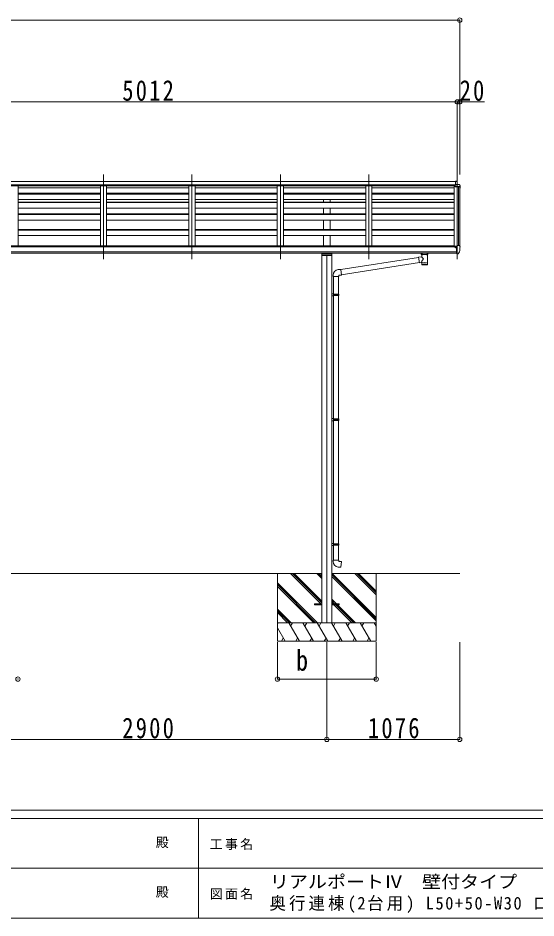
# Model space of a CAD drawing. Units: millimetres at full size. Extents: x -9783 to 9892, y -6828 to 6752.
# Drawn here: x -1929 to 2263, y -6828 to 464 of the extents above; entities that cross this region are included whole.
import ezdxf
from ezdxf.enums import TextEntityAlignment as Align

# ---------------------------------------------------------------- set-up
doc = ezdxf.new("R2010")
doc.units = ezdxf.units.MM
doc.header["$LTSCALE"] = 35
doc.header["$PDMODE"] = 32
doc.header["$PDSIZE"] = 35
for name, color, linetype, lineweight in [('0-0_0', 7, 'Continuous', 9), ('0-1_本体', 4, 'Continuous', 9), ('0-2_部品', 7, 'Continuous', 9), ('0-8_PARTS2', 2, 'Continuous', 9), ('0-A_寸法', 6, 'Continuous', 9), ('F-0_240', 7, 'Continuous', 9)]:
    doc.layers.add(name, color=color, linetype=linetype, lineweight=lineweight)
doc.styles.add('ＭＳ ゴシック', font='')
doc.styles.get('ＭＳ ゴシック').set_extended_font_data('MS Gothic')

msp = doc.modelspace()

# ---------------------------------------------------------------- linework, layer by layer
at = {"layer": '0-0_0'}
for p, q in [((-2290.17, -4036.17), (530.83, -4036.17)), ((170.33, -4036.17), (170.33, -4586.17)), ((522.87, -4281.67), (277.37, -4036.17)), ((530.83, -4275.49), (291.51, -4036.17)), ((530.83, -4261.35), (305.65, -4036.17)), ((530.83, -4077.5), (489.5, -4036.17)), ((530.83, -4063.36), (503.64, -4036.17)), ((530.83, -4049.22), (517.78, -4036.17)), ((609.83, -4036.17), (1646.33, -4036.17)), ((970.33, -4406.62), (609.83, -4046.12)), ((970.33, -4420.76), (609.83, -4060.27)), ((970.33, -4392.48), (614.02, -4036.17)), ((970.33, -4208.63), (797.87, -4036.17)), ((970.33, -4194.49), (812.01, -4036.17)), ((970.33, -4180.35), (826.15, -4036.17)), ((970.33, -4036.17), (970.33, -4586.17)), ((493.52, -4436.17), (170.33, -4112.98)), ((479.38, -4436.17), (170.33, -4127.12)), ((465.24, -4436.17), (170.33, -4141.27)), ((647.39, -4281.67), (609.83, -4244.11)), ((633.25, -4281.67), (609.83, -4258.26)), ((619.1, -4281.67), (609.83, -4272.4)), ((773.6, -4436.17), (628.1, -4290.67)), ((787.75, -4436.17), (642.25, -4290.67)), ((801.89, -4436.17), (656.39, -4290.67)), ((281.39, -4436.17), (170.33, -4325.11)), ((267.25, -4436.17), (170.33, -4339.25)), ((253.1, -4436.17), (170.33, -4353.4)), ((170.33, -4436.17), (970.33, -4436.17)), ((176.16, -4436.17), (170.33, -4446.27)), ((348.23, -4586.17), (261.63, -4436.17)), ((291.63, -4436.17), (276.63, -4462.15)), ((463.7, -4586.17), (377.1, -4436.17)), ((392.1, -4462.15), (407.1, -4436.17)), ((579.17, -4586.17), (492.57, -4436.17)), ((507.57, -4462.15), (522.57, -4436.17)), ((694.64, -4586.17), (608.04, -4436.17)), ((623.04, -4462.15), (638.04, -4436.17)), ((810.11, -4586.17), (723.51, -4436.17)), ((738.51, -4462.15), (753.51, -4436.17)), ((925.58, -4586.17), (838.98, -4436.17)), ((853.98, -4462.15), (868.98, -4436.17)), ((970.33, -4463.67), (954.45, -4436.17)), ((232.76, -4586.17), (170.33, -4478.03)), ((970.33, -4586.17), (170.33, -4586.17)), ((217.76, -4560.19), (202.76, -4586.17)), ((333.23, -4560.19), (318.23, -4586.17)), ((448.7, -4560.19), (433.7, -4586.17)), ((564.17, -4560.19), (549.17, -4586.17)), ((679.64, -4560.19), (664.64, -4586.17)), ((795.11, -4560.19), (780.11, -4586.17)), ((910.58, -4560.19), (895.59, -4586.17))]:
    msp.add_line(p, q, dxfattribs=at)
at = {"layer": '0-1_本体'}
for p, q in [((1612.83, -859.77), (-3372.17, -859.77)), ((1612.83, -886.89), (-3372.17, -886.89)), ((1609.83, -889.15), (-3369.17, -889.15)), ((1609.83, -894.79), (-3369.17, -894.79)), ((1609.83, -895.69), (-3369.17, -895.69)), ((-1928.67, -895.98), (-1928.67, -1382.65)), ((-1928.67, -911.15), (-1262.67, -911.15)), ((-1262.67, -895.69), (-1262.67, -1382.65)), ((-1212.67, -895.69), (-1212.67, -1382.65)), ((-1212.67, -911.15), (-546.67, -911.15)), ((-546.67, -895.69), (-546.67, -1382.65)), ((-496.67, -895.69), (-496.67, -1382.65)), ((-496.67, -911.15), (169.33, -911.15)), ((169.33, -895.69), (169.33, -1382.65)), ((219.33, -895.69), (219.33, -1382.65)), ((219.33, -911.15), (885.33, -911.15)), ((885.33, -895.69), (885.33, -1382.65)), ((935.33, -895.69), (935.33, -1382.65)), ((935.33, -911.15), (1601.33, -911.15)), ((1601.33, -895.69), (1601.33, -1384.31)), ((1636.63, -1379.18), (1636.63, -902.66)), ((1646.33, -1385.72), (1646.33, -903.29)), ((-1928.67, -955.68), (-1262.67, -955.68)), ((-1928.67, -957.67), (-1262.67, -957.67)), ((-1262.67, -959.85), (-1928.67, -959.85)), ((-1928.67, -962.41), (-1262.67, -962.41)), ((-1928.67, -1007.15), (-1262.67, -1007.15)), ((-1212.67, -955.68), (-546.67, -955.68)), ((-1212.67, -957.67), (-546.67, -957.67)), ((-546.67, -959.85), (-1212.67, -959.85)), ((-1212.67, -962.41), (-546.67, -962.41)), ((-1212.67, -1007.15), (-546.67, -1007.15)), ((-496.67, -955.68), (169.33, -955.68)), ((-496.67, -957.67), (169.33, -957.67)), ((169.33, -959.85), (-496.67, -959.85)), ((-496.67, -962.41), (169.33, -962.41)), ((-496.67, -1007.15), (169.33, -1007.15)), ((219.33, -955.68), (885.33, -955.68)), ((219.33, -957.67), (885.33, -957.67)), ((885.33, -959.85), (219.33, -959.85)), ((219.33, -962.41), (885.33, -962.41)), ((219.33, -1007.15), (885.33, -1007.15)), ((542.83, -959.85), (542.83, -957.67)), ((542.83, -1026.9), (542.83, -1007.15)), ((597.83, -959.85), (597.83, -957.67)), ((597.83, -1026.9), (597.83, -1007.15)), ((935.33, -955.68), (1601.33, -955.68)), ((935.33, -957.67), (1601.33, -957.67)), ((1601.33, -959.85), (935.33, -959.85)), ((935.33, -962.41), (1601.33, -962.41)), ((935.33, -1007.15), (1601.33, -1007.15)), ((-1262.67, -1026.9), (-1928.67, -1026.9)), ((-1262.67, -1030.92), (-1928.67, -1030.92)), ((-1262.67, -1075.36), (-1928.67, -1075.36)), ((-546.67, -1026.9), (-1212.67, -1026.9)), ((-546.67, -1030.92), (-1212.67, -1030.92)), ((-546.67, -1075.36), (-1212.67, -1075.36)), ((169.33, -1026.9), (-496.67, -1026.9)), ((169.33, -1030.92), (-496.67, -1030.92)), ((169.33, -1075.36), (-496.67, -1075.36)), ((885.33, -1026.9), (219.33, -1026.9)), ((885.33, -1030.92), (219.33, -1030.92)), ((885.33, -1075.36), (219.33, -1075.36)), ((542.83, -1123.34), (542.83, -1075.36)), ((597.83, -1123.34), (597.83, -1075.36)), ((1601.33, -1026.9), (935.33, -1026.9)), ((1601.33, -1030.92), (935.33, -1030.92)), ((1601.33, -1075.36), (935.33, -1075.36)), ((-1262.67, -1123.34), (-1928.67, -1123.34)), ((-1928.67, -1128.73), (-1262.67, -1128.73)), ((-546.67, -1123.34), (-1212.67, -1123.34)), ((-1212.67, -1128.73), (-546.67, -1128.73)), ((169.33, -1123.34), (-496.67, -1123.34)), ((-496.67, -1128.73), (169.33, -1128.73)), ((885.33, -1123.34), (219.33, -1123.34)), ((219.33, -1128.73), (885.33, -1128.73)), ((1601.33, -1123.34), (935.33, -1123.34)), ((935.33, -1128.73), (1601.33, -1128.73)), ((-1262.67, -1172.78), (-1928.67, -1172.78)), ((-546.67, -1172.78), (-1212.67, -1172.78)), ((169.33, -1172.78), (-496.67, -1172.78)), ((885.33, -1172.78), (219.33, -1172.78)), ((542.83, -1248.84), (542.83, -1172.78)), ((597.83, -1248.84), (597.83, -1172.78)), ((1601.33, -1172.78), (935.33, -1172.78)), ((-1262.67, -1248.84), (-1928.67, -1248.84)), ((-1928.67, -1255.64), (-1262.67, -1255.64)), ((-1262.67, -1299.19), (-1928.67, -1299.19)), ((-546.67, -1248.84), (-1212.67, -1248.84)), ((-1212.67, -1255.64), (-546.67, -1255.64)), ((-546.67, -1299.19), (-1212.67, -1299.19)), ((169.33, -1248.84), (-496.67, -1248.84)), ((-496.67, -1255.64), (169.33, -1255.64)), ((169.33, -1299.19), (-496.67, -1299.19)), ((885.33, -1248.84), (219.33, -1248.84)), ((219.33, -1255.64), (885.33, -1255.64)), ((885.33, -1299.19), (219.33, -1299.19)), ((542.83, -1382.65), (542.83, -1299.19)), ((597.83, -1382.65), (597.83, -1299.19)), ((1601.33, -1248.84), (935.33, -1248.84)), ((935.33, -1255.64), (1601.33, -1255.64)), ((1601.33, -1299.19), (935.33, -1299.19)), ((-3355.67, -1382.57), (1596.33, -1382.57)), ((1596.33, -1389.28), (1596.33, -1382.57)), ((1624.83, -1384.31), (1601.33, -1384.31)), ((-3379.17, -1389.28), (1619.83, -1389.28)), ((1619.83, -1430.5), (-3379.17, -1430.5)), ((-3379.17, -1442.36), (1619.83, -1442.28)), ((530.83, -1459.08), (530.83, -4436.17)), ((609.83, -1459.08), (609.83, -4436.17))]:
    msp.add_line(p, q, dxfattribs=at)
msp.add_circle((1612.36, -1394.01), 3, dxfattribs=at)
at = {"layer": '0-2_部品'}
for p, q in [((1612.83, -858.51), (1624.83, -857.77)), ((1612.83, -858.51), (1612.83, -887)), ((1624.83, -857.76), (1626.33, -857.76)), ((1624.83, -857.76), (1624.83, -859.48)), ((1624.83, -859.48), (1624.83, -859.49)), ((1626.33, -857.76), (1626.33, -860.16)), ((1626.33, -886.25), (1626.33, -860.16)), ((1626.33, -886.25), (1609.83, -888.74)), ((1609.83, -902.66), (1609.83, -888.74)), ((1640.91, -901.16), (1609.83, -901.16)), ((1640.91, -902.66), (1609.83, -902.66)), ((1612.83, -885.53), (1626.33, -884.7)), ((1612.83, -885.73), (1626.33, -884.99)), ((1612.83, -887), (1626.33, -886.25)), ((1638.33, -884.6), (1626.33, -884.6)), ((1638.33, -884.6), (1640.66, -884.74)), ((1645.4, -902.91), (1640.83, -902.66)), ((1645.49, -901.42), (1640.91, -901.16)), ((1641.42, -885.17), (1645.49, -890.98)), ((1646.83, -905.04), (1646.83, -904.41)), ((1648.33, -905.04), (1648.33, -893.97)), ((1624.83, -1380.01), (1626.33, -1380.01)), ((1624.83, -1380.01), (1624.83, -1386.18)), ((1626.33, -1447.6), (1626.33, -1379.1)), ((1641.42, -1379.67), (1645.49, -1385.47)), ((531.83, -1449.83), (608.83, -1449.83)), ((1334.33, -1448.61), (1334.33, -1442.49)), ((1338.43, -1470.68), (1338.43, -1453.1)), ((1384.23, -1453.11), (1384.25, -1533.4)), ((1388.33, -1448.61), (1388.33, -1442.49)), ((1614.83, -1394.01), (1614.53, -1394.01)), ((1615.36, -1394.01), (1614.83, -1394.01)), ((1619.83, -1388.83), (1626.33, -1388.43)), ((1619.83, -1444.4), (1625.33, -1444.4)), ((1625.83, -1445.4), (1625.33, -1444.4)), ((1626.33, -1445.4), (1625.83, -1445.4)), ((1627.83, -1447.51), (1626.33, -1447.6)), ((1627.83, -1447.51), (1631.54, -1447.28)), ((1633.95, -1445.79), (1643.7, -1430.41)), ((1648.33, -1388.47), (1648.33, -1389.1)), ((683.91, -1574.28), (1313.54, -1476.61)), ((687.58, -1616.22), (1319.98, -1518.11)), ((1313.21, -1474.59), (1338.43, -1470.68)), ((1313.21, -1474.59), (1320.23, -1519.85)), ((1338.43, -1517.03), (1320.23, -1519.85)), ((1338.41, -1533.4), (1338.43, -1516.77)), ((662.91, -1574.16), (683.74, -1572.34)), ((621.83, -1629.91), (621.83, -1618.99)), ((667.83, -1629.91), (621.83, -1629.91)), ((623.83, -1629.91), (623.83, -1770.26)), ((665.83, -1629.91), (665.83, -1772.82)), ((625.83, -1770.32), (609.83, -1769.85)), ((609.83, -1769.85), (609.83, -1787.79)), ((625.83, -1787.32), (609.83, -1787.79)), ((625.83, -1772.32), (623.83, -1772.32)), ((666.83, -1772.82), (623.83, -1772.82)), ((667.83, -1774.82), (623.83, -1774.82)), ((667.83, -1782.82), (623.83, -1782.82)), ((666.83, -1784.82), (623.83, -1784.82)), ((623.83, -1787.38), (623.83, -2781.63)), ((625.83, -1772.32), (625.83, -1770.32)), ((625.83, -1787.32), (625.83, -1785.32)), ((628.31, -1774.82), (628.74, -1772.82)), ((665.83, -1784.82), (665.83, -2784.19)), ((667.83, -1774.82), (666.83, -1772.82)), ((667.83, -1782.82), (666.83, -1784.82)), ((667.83, -1774.82), (667.83, -1782.82)), ((625.83, -2781.69), (609.83, -2781.22)), ((609.83, -2781.22), (609.83, -2799.16)), ((625.83, -2798.69), (609.83, -2799.16)), ((625.83, -2783.69), (623.83, -2783.69)), ((666.83, -2784.19), (623.83, -2784.19)), ((667.83, -2786.19), (623.83, -2786.19)), ((667.83, -2794.19), (623.83, -2794.19)), ((666.83, -2796.19), (623.83, -2796.19)), ((623.83, -2798.75), (623.83, -3793.01)), ((625.83, -2783.69), (625.83, -2781.69)), ((625.83, -2798.69), (625.83, -2796.69)), ((628.31, -2786.19), (628.74, -2784.19)), ((665.83, -2796.19), (665.83, -3795.57)), ((667.83, -2786.19), (666.83, -2784.19)), ((667.83, -2794.19), (666.83, -2796.19)), ((667.83, -2786.19), (667.83, -2794.19)), ((625.83, -3793.07), (609.83, -3792.6)), ((609.83, -3792.6), (609.83, -3810.54)), ((625.83, -3810.07), (609.83, -3810.54)), ((625.83, -3795.07), (623.83, -3795.07)), ((666.83, -3795.57), (623.83, -3795.57)), ((667.83, -3797.57), (623.83, -3797.57)), ((667.83, -3805.57), (623.83, -3805.57)), ((666.83, -3807.57), (623.83, -3807.57)), ((623.83, -3810.13), (623.83, -3928.6)), ((625.83, -3795.07), (625.83, -3793.07)), ((625.83, -3810.07), (625.83, -3808.07)), ((628.31, -3797.57), (628.74, -3795.57)), ((665.83, -3807.57), (665.83, -3928.6)), ((667.83, -3797.57), (666.83, -3795.57)), ((667.83, -3805.57), (666.83, -3807.57)), ((667.83, -3797.57), (667.83, -3805.57)), ((667.83, -3928.6), (621.83, -3928.6)), ((621.83, -3928.6), (621.83, -3939.52)), ((667.83, -3938.6), (667.83, -3928.6))]:
    msp.add_line(p, q, dxfattribs=at)
at = {"layer": '0-2_部品', "color": 4}
for p, q in [((530.83, -4281.67), (470.33, -4281.67)), ((470.33, -4281.67), (470.33, -4290.67)), ((470.33, -4290.67), (530.83, -4290.67)), ((670.33, -4281.67), (609.83, -4281.67)), ((609.83, -4290.67), (670.33, -4290.67)), ((670.33, -4281.67), (670.33, -4290.67))]:
    msp.add_line(p, q, dxfattribs=at)
at = {"layer": '0-2_部品'}
for points in [[(1612.83, -859.67), (1616.44, -859.61), (1624.83, -859.49)], [(1626.33, -1379.1), (1638.33, -1379.1), (1640.66, -1379.24)], [(611.83, -1442.49), (611.83, -1459.08), (528.83, -1459.08), (528.83, -1442.49)], [(1334.37, -1448.67), (1334.34, -1448.31), (1334.59, -1447.35), (1335.11, -1446.47), (1335.91, -1445.63), (1337.03, -1444.83), (1338.43, -1444.11)], [(1334.37, -1448.55), (1334.34, -1448.91), (1334.59, -1449.87), (1335.11, -1450.75), (1335.91, -1451.59), (1337.03, -1452.39), (1338.43, -1453.11)], [(1384.23, -1444.12), (1384.46, -1444.22), (1385.82, -1444.95), (1386.93, -1445.8), (1387.69, -1446.66), (1388.15, -1447.56), (1388.32, -1448.45)], [(1384.23, -1453.1), (1384.46, -1453.01), (1385.82, -1452.27), (1386.93, -1451.42), (1387.69, -1450.56), (1388.15, -1449.66), (1388.32, -1448.77)], [(1609.83, -1392.4), (1609.83, -1394.01), (1609.36, -1394.01)], [(1614.53, -1392.83), (1614.53, -1394.01), (1609.83, -1394.01)], [(1619.83, -1444.4), (1619.83, -1386.18), (1624.83, -1386.18)], [(1626.33, -1433.71), (1623.17, -1433.3), (1619.83, -1432.87)], [(683.74, -1572.34), (687.75, -1618.16), (667.83, -1619.91), (667.83, -1629.91)], [(625.83, -1785.32), (623.83, -1785.32), (623.83, -1772.32)], [(628.31, -1774.82), (628.31, -1782.82), (628.74, -1784.82)], [(625.83, -2796.69), (623.83, -2796.69), (623.83, -2783.69)], [(628.31, -2786.19), (628.31, -2794.19), (628.74, -2796.19)], [(625.83, -3808.07), (623.83, -3808.07), (623.83, -3795.07)], [(628.31, -3797.57), (628.31, -3805.57), (628.74, -3807.57)], [(662.91, -3984.35), (683.74, -3986.17), (687.75, -3940.35), (667.83, -3938.6)]]:
    msp.add_lwpolyline(points, dxfattribs=at)
for centre, radius, start, end in [((1640.6, -885.74), 1, 35, 86.5), ((1645.33, -904.41), 1.5, 0, 87), ((1645.33, -893.97), 3, 0, 87), ((1645.33, -904.41), 3, 0, 87), ((1446.33, -905.04), 202, 351.9307, 0), ((1446.33, -905.04), 200.5, 355.95279, 0), ((1640.6, -1380.24), 1, 35, 86.5), ((1645.33, -1388.47), 3, 0, 87), ((1352.54, -1499.42), 57.09, 91.43272, 104.31561), ((1367.61, -1511.77), 69.68, 76.17896, 85.0206), ((1612.33, -1394.01), 2.5, 28.35764, 180), ((1612.33, -1394.01), 2.5, 0, 28.35764), ((1631.35, -1444.29), 3, 273.5, 330), ((1641.1, -1428.91), 3, 330, 348.16652), ((1455.84, -1389.1), 192.49, 347.8767, 359.9992), ((666.83, -1618.99), 45, 95, 180), ((666.83, -3939.52), 45, 180, 265)]:
    msp.add_arc(centre, radius, start, end, dxfattribs=at)
for centre, major_axis, ratio, start_param, end_param in [((1583, -860.41), (43.33, 0.25), 0.060879, 6.2828271, 6.5467158), ((1361.33, -1454.3), (-22.91, -0.42), 0.072511, 4.711586, 6.2823824), ((1361.35, -1452.67), (-22.91, -0.42), 0.072511, 4.711586, 6.2823824), ((1361.3, -1452.68), (22.92, -0.42), 0.07247, 0.0008089, 1.5716053), ((1361.3, -1454.3), (22.92, -0.42), 0.07247, 0.0008089, 1.5716053), ((1372.33, -1448.61), (16, 0), 0.361356, 0, 0.0194874), ((1372.33, -1448.61), (16, 0), 0.361356, 6.2636979, 6.2831853), ((1361.33, -1490.23), (22.81, 26.62), 0.234429, 1.6855472, 3.1268519), ((1358.78, -1492.88), (-20.32, 22.25), 0.045535, 0.0389954, 1.3075346), ((1361.33, -1533.4), (-22.92, 0), 0.101955, 3.1415499, 6.2833984), ((1361.33, -1520.96), (-22.91, 0), 0.122865, 3.1415927, 6.2831853), ((1361.33, -1533.4), (-22.92, 0), 0.101955, 6.2829723, 9.4248207)]:
    msp.add_ellipse(centre, major_axis=major_axis, ratio=ratio, start_param=start_param, end_param=end_param, dxfattribs=at)
at = {"layer": '0-8_PARTS2', "color": 6}
msp.add_line((1626.33, -215.56), (-3385.67, -215.56), dxfattribs=at)
at = {"layer": '0-8_PARTS2'}
for p, q in [((-1237.67, -1489.66), (-1237.67, -802.74)), ((-521.67, -1489.66), (-521.67, -802.74)), ((194.33, -1489.66), (194.33, -802.74)), ((910.33, -1489.66), (910.33, -802.74)), ((1626.33, -1489.66), (1626.33, -802.74)), ((570.33, -1456.29), (570.33, -4438.97))]:
    msp.add_line(p, q, dxfattribs=at)
at = {"layer": '0-A_寸法'}
for p, q in [((-8417.67, 446.79), (1646.33, 446.79)), ((1626.33, -215.56), (1626.33, -811.65)), ((1626.33, -215.56), (1626.33, -802.74)), ((1626.33, -215.56), (1646.33, -215.56)), ((1646.33, -215.56), (1646.33, -802.74)), ((170.33, -4892.83), (170.33, -4594.17)), ((570.33, -5381.35), (570.33, -4594.17)), ((970.33, -4892.83), (970.33, -4594.17)), ((1646.33, -5381.35), (1646.33, -4594.17)), ((970.33, -4892.83), (170.33, -4892.83)), ((570.33, -5381.35), (-2329.67, -5381.35)), ((1646.33, -5381.35), (570.33, -5381.35))]:
    msp.add_line(p, q, dxfattribs=at)
msp.add_lwpolyline([(1646.33, 446.79), (1646.33, -215.56), (1846.33, -215.56)], dxfattribs=at)
for p in [(1646.33, 446.79), (1626.33, -215.56), (1646.33, -215.56), (-1929.67, -4892.83), (170.33, -4892.83), (970.33, -4892.83), (570.33, -5381.35), (1646.33, -5381.35)]:
    msp.add_point(p, dxfattribs=at)
at = {"layer": 'F-0_240', "color": 5}
for p, q in [((-9783.03, -5953.1), (9396.97, -5953.1)), ((-9783.03, -6023.1), (6285.75, -6023.1)), ((-469.25, -6023.1), (-469.25, -6828.1)), ((-3969.25, -6425.6), (3205.75, -6425.6)), ((-9783.03, -6828.1), (9396.97, -6828.1))]:
    msp.add_line(p, q, dxfattribs=at)

# ---------------------------------------------------------------- texts
at = {"layer": '0-A_寸法', "color": 7, "style": 'ＭＳ ゴシック', "width": 0.85}
msp.add_text('b', height=166.8, dxfattribs=at).set_placement((322.2, -4873.83), align=Align.BOTTOM_LEFT)
at = {"layer": '0-A_寸法', "color": 7, "char_height": 166.8, "attachment_point": 7, "style": 'ＭＳ ゴシック'}
for s, insert in [('\\T1.2;\\W0.8;5012', (-1085.3, -208.56)), ('\\T1.19;\\W0.8;20', (1645.7, -208.56)), ('\\T1.2;\\W0.8;2900', (-1085.3, -5374.35)), ('\\T1.2;\\W0.8;1076', (902.7, -5374.35))]:
    msp.add_mtext(s, dxfattribs=dict(at, insert=insert))
at = {"layer": 'F-0_240', "style": 'ＭＳ ゴシック'}
for p in [(-814.24, -6276.85), (-814.24, -6679.35)]:
    msp.add_text('殿', height=76.98, dxfattribs=at).set_placement(p, align=Align.BOTTOM_LEFT)
at = {"layer": 'F-0_240', "style": 'ＭＳ ゴシック', "width": 1.1}
msp.add_text('リアルポートⅣ\u3000壁付タイプ', height=102.6, dxfattribs=at).set_placement((109.35, -6616.22), align=Align.BOTTOM_LEFT)
at = {"layer": 'F-0_240', "attachment_point": 7, "style": 'ＭＳ ゴシック'}
for s, insert, char_height in [('\\T1.17;工事名', (-376.96, -6276.85), 76.98), ('\\T1.17;図面名', (-376.96, -6679.35), 76.98), ('\\T1.19;\\W0.95;奥行連棟(2台用)\\~L50+50-W30\\~ロング柱', (105.77, -6786.55), 102.6)]:
    msp.add_mtext(s, dxfattribs=dict(at, insert=insert, char_height=char_height))

doc.saveas('drawing.dxf')
